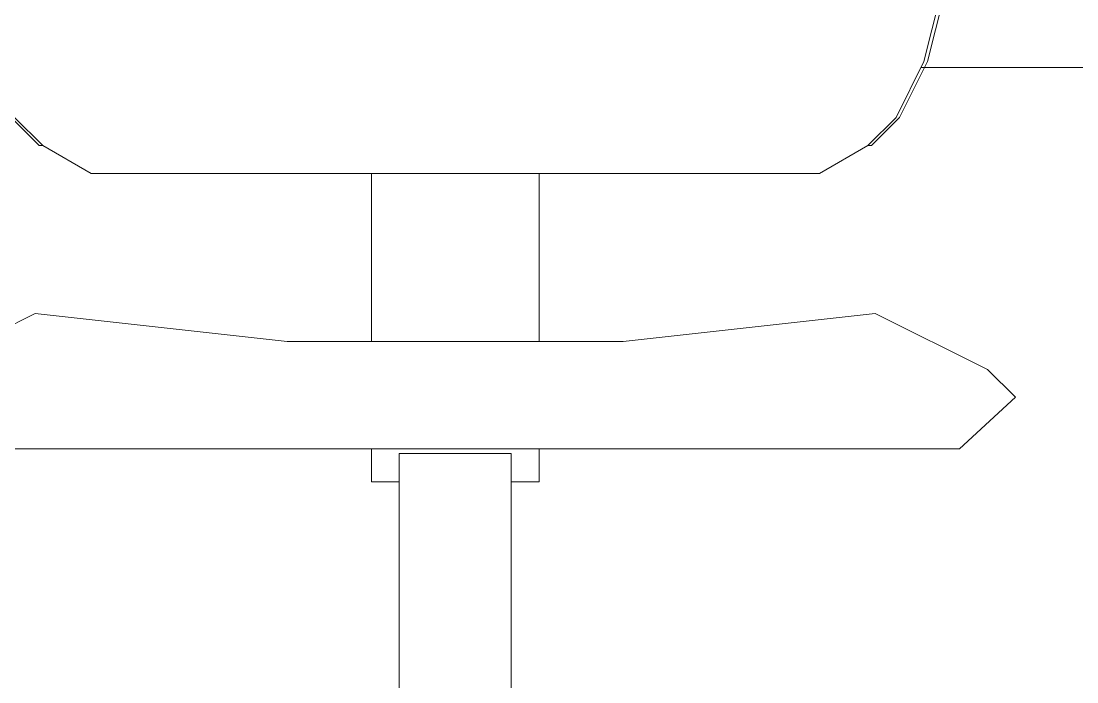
# Model space of a CAD drawing. Extents: x 65572 to 72871, y 30718 to 33858.
# Drawn here: x 66321.25 to 66344.03, y 33430.34 to 33444.59 of the extents above; entities that cross this region are included whole.
import ezdxf

# ---------------------------------------------------------------- set-up
doc = ezdxf.new("R2010")
doc.units = 0
doc.header["$LTSCALE"] = 0.5
doc.header["$MEASUREMENT"] = 0
doc.layers.get('0').update_dxf_attribs({"color": 20, "linetype": 'CONTINUOUS'})
doc.layers.add('Layout', color=154, linetype='CONTINUOUS', lineweight=5)

# ---------------------------------------------------------------- blocks, each defined once
blk = doc.blocks.new('12fstg01')
at = {"color": 0, "linetype": 'ByBlock'}
for p, q in [((0.22516, 0.62118), (0.21243, 0.57035)), ((0.21409, 0.57035), (0.22682, 0.62118)), ((0.21243, 0.57035), (0.19983, 0.54498)), ((0.20136, 0.54498), (0.21409, 0.57035)), ((-0.20136, 0.54498), (-0.18876, 0.53225)), ((-0.19983, 0.54498), (-0.1871, 0.53225)), ((0.19983, 0.54498), (0.1871, 0.53225)), ((0.18862, 0.53225), (0.20136, 0.54498)), ((-0.18876, 0.53225), (-0.1871, 0.53225)), ((-0.1871, 0.53225), (-0.1651, 0.51961)), ((0.1651, 0.51961), (0.1871, 0.53225)), ((0.1871, 0.53225), (0.18862, 0.53225)), ((-0.1651, 0.51961), (0.1651, 0.51961)), ((-0.03806, 0.4434), (-0.03806, 0.51961)), ((0.03806, 0.51961), (0.03806, 0.4434)), ((-0.24135, 0.43067), (-0.19056, 0.45604)), ((-0.19056, 0.45604), (-0.07625, 0.4434)), ((0.07611, 0.4434), (0.19042, 0.45604)), ((0.19042, 0.45604), (0.24135, 0.43067)), ((-0.07625, 0.4434), (0.07611, 0.4434)), ((0.24135, 0.43067), (0.25394, 0.41812)), ((0.25394, 0.41812), (0.22862, 0.39469)), ((0.22862, 0.39469), (-0.22862, 0.39469)), ((-0.03806, 0.37983), (-0.03806, 0.39469)), ((-0.02546, 0.24015), (-0.02546, 0.39256)), ((-0.02546, 0.39256), (0.02533, 0.39256)), ((0.02533, 0.39256), (0.02533, 0.24015)), ((0.03806, 0.39469), (0.03806, 0.37983)), ((-0.02546, 0.37983), (-0.03806, 0.37983)), ((0.03806, 0.37983), (0.02533, 0.37983))]:
    blk.add_line(p, q, dxfattribs=at)

msp = doc.modelspace()

# ---------------------------------------------------------------- linework, layer by layer
at = {"layer": 'Layout', "linetype": 'ByBlock'}
msp.add_lwpolyline([(66360.863544, 33443.590031), (66340.661527, 33443.590031)], dxfattribs=at)

# ---------------------------------------------------------------- block references
at = {"layer": 'Layout', "linetype": 'ByBlock', "xscale": 47.58705652932135, "yscale": 47.58705652932135, "zscale": 47.58705652932135}
msp.add_blockref('12fstg01', (66330.618135, 33416.58061), dxfattribs=at)

doc.saveas('drawing.dxf')
